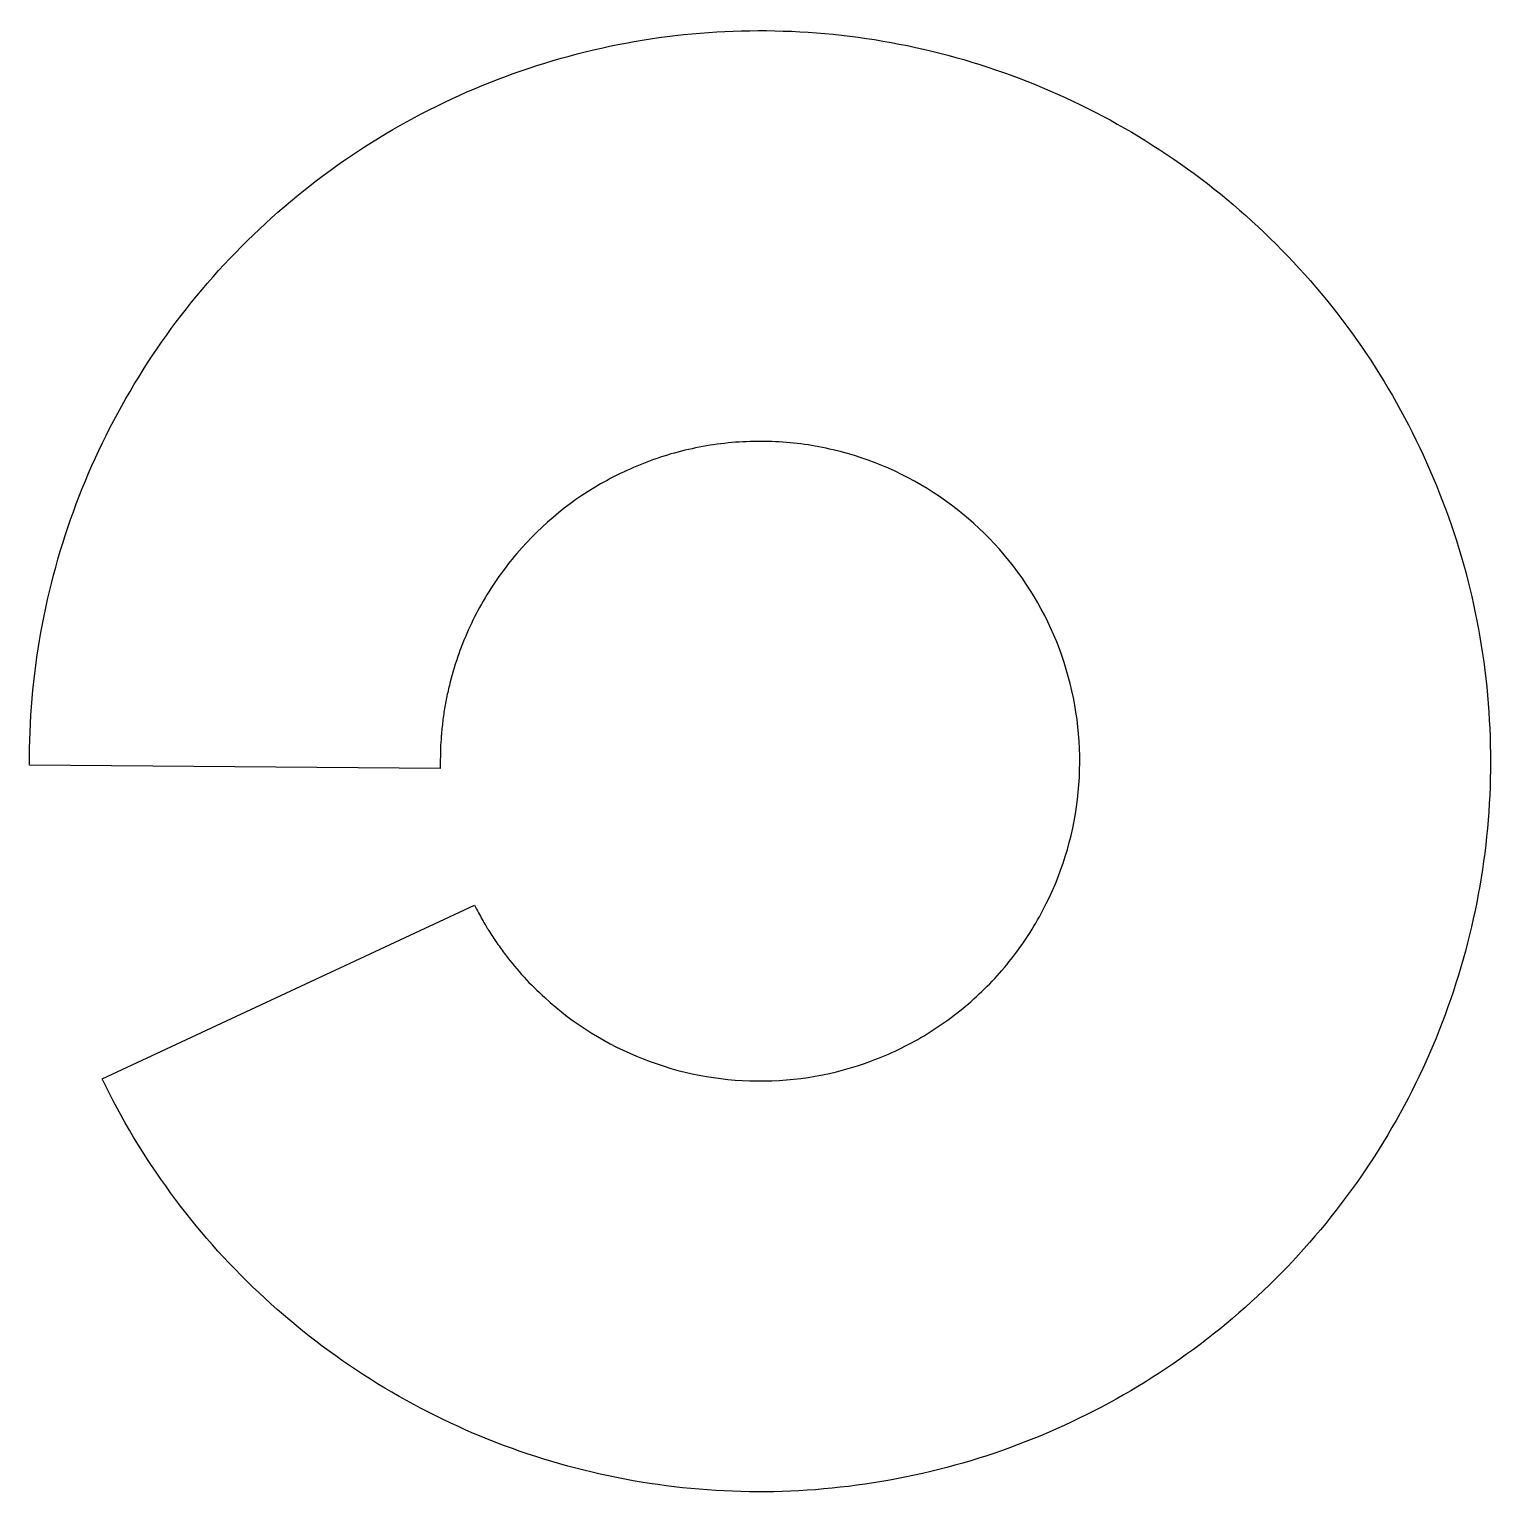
# Model space of a CAD drawing. Header units: millimetres. Extents: x -64 to 78, y -291 to -148.
import ezdxf

# ---------------------------------------------------------------- set-up
doc = ezdxf.new("R2010")
doc.units = ezdxf.units.MM

msp = doc.modelspace()

# ---------------------------------------------------------------- linework, layer by layer
at = {"color": 7, "linetype": 'Continuous', "lineweight": 25}
for p, q in [((-24.15, -220.29), (-64.15, -219.95)), ((-57.08, -250.49), (-20.82, -233.6))]:
    msp.add_line(p, q, dxfattribs=at)
for points, knots in [([(-64.15, -219.95), (-64.17, -215.62), (-63.8, -211.32), (-62.26, -202.75), (-61.12, -198.59), (-58.08, -190.49), (-56.19, -186.61), (-51.7, -179.15), (-49.15, -175.67), (-43.41, -169.19), (-40.26, -166.23), (-33.41, -160.87), (-29.78, -158.53), (-22.11, -154.53), (-18.12, -152.89), (-9.8, -150.33), (-5.57, -149.44), (3.02, -148.43), (7.33, -148.33), (16.02, -148.9), (20.29, -149.58), (28.67, -151.71), (32.74, -153.15), (40.65, -156.79), (44.39, -158.94), (51.46, -163.92), (54.75, -166.72), (60.84, -172.94), (63.57, -176.29), (68.4, -183.46), (70.47, -187.25), (73.94, -195.24), (75.3, -199.34), (77.24, -207.76), (77.83, -212.04), (78.22, -220.74), (78.02, -225.05), (76.83, -233.62), (75.85, -237.82), (73.12, -246.09), (71.39, -250.05), (67.22, -257.62), (64.81, -261.2), (59.3, -267.94), (56.28, -271.03), (49.68, -276.62), (46.15, -279.1), (38.59, -283.44), (34.67, -285.23), (26.51, -288.11), (22.32, -289.16), (13.72, -290.51), (9.42, -290.8), (0.77, -290.57), (-3.52, -290.06), (-12.04, -288.25), (-16.16, -286.98), (-24.16, -283.68), (-27.98, -281.67), (-35.29, -276.95), (-38.69, -274.28), (-44.98, -268.35), (-47.84, -265.11), (-52.98, -258.08), (-55.21, -254.38), (-57.08, -250.49)], [0, 0, 0, 0, 0.03125, 0.03125, 0.0625, 0.0625, 0.09375, 0.09375, 0.125, 0.125, 0.15625, 0.15625, 0.1875, 0.1875, 0.21875, 0.21875, 0.25, 0.25, 0.28125, 0.28125, 0.3125, 0.3125, 0.34375, 0.34375, 0.375, 0.375, 0.40625, 0.40625, 0.4375, 0.4375, 0.46875, 0.46875, 0.5, 0.5, 0.53125, 0.53125, 0.5625, 0.5625, 0.59375, 0.59375, 0.625, 0.625, 0.65625, 0.65625, 0.6875, 0.6875, 0.71875, 0.71875, 0.75, 0.75, 0.78125, 0.78125, 0.8125, 0.8125, 0.84375, 0.84375, 0.875, 0.875, 0.90625, 0.90625, 0.9375, 0.9375, 0.96875, 0.96875, 1, 1, 1, 1]), ([(-20.82, -233.6), (-20.55, -234.11), (-20.3, -234.58), (-19.96, -235.19), (-19.84, -235.39), (-19.68, -235.66), (-19.63, -235.75), (-19.55, -235.88), (-19.53, -235.92), (-19.49, -235.98), (-19.48, -236), (-19.45, -236.04), (-19.44, -236.05), (-19.17, -236.49), (-18.91, -236.88), (-18.37, -237.66), (-18.1, -238.04), (-16.67, -239.93), (-15.4, -241.31), (-11.16, -245.18), (-7.95, -247.17), (-0.83, -249.96), (2.88, -250.68), (10.53, -250.74), (14.25, -250.09), (19.62, -248.09), (21.33, -247.27), (24.56, -245.34), (26.09, -244.22), (28.97, -241.7), (30.27, -240.33), (32.6, -237.37), (33.63, -235.78), (36.3, -230.7), (37.43, -227.1), (38.34, -219.5), (38.1, -215.74), (36.25, -208.31), (34.68, -204.88), (30.3, -198.61), (27.61, -195.96), (21.28, -191.66), (17.82, -190.15), (12.24, -188.83), (10.37, -188.57), (6.6, -188.39), (4.71, -188.47), (0.92, -188.98), (-0.92, -189.4), (-4.5, -190.57), (-6.24, -191.33), (-11.28, -194.07), (-14.21, -196.45), (-17.94, -200.81), (-19.03, -202.36), (-20.45, -204.8), (-20.88, -205.64), (-21.68, -207.36), (-22.04, -208.25), (-22.67, -210.03), (-22.95, -210.94), (-23.3, -212.31), (-23.41, -212.77), (-23.6, -213.7), (-23.69, -214.17), (-23.84, -215.1), (-23.9, -215.56), (-23.98, -216.27), (-24.01, -216.5), (-24.04, -216.86), (-24.05, -216.98), (-24.06, -217.16), (-24.07, -217.22), (-24.08, -217.31), (-24.08, -217.34), (-24.08, -217.4), (-24.08, -217.43), (-24.14, -218.2), (-24.16, -219.14), (-24.15, -220.29)], [0, 0, 0, 0, 0.007812, 0.007812, 0.011719, 0.011719, 0.013672, 0.013672, 0.014648, 0.014648, 0.015137, 0.015137, 0.015625, 0.015625, 0.023438, 0.023438, 0.03125, 0.03125, 0.0625, 0.0625, 0.125, 0.125, 0.1875, 0.1875, 0.25, 0.25, 0.28125, 0.28125, 0.3125, 0.3125, 0.34375, 0.34375, 0.375, 0.375, 0.4375, 0.4375, 0.5, 0.5, 0.5625, 0.5625, 0.625, 0.625, 0.6875, 0.6875, 0.71875, 0.71875, 0.75, 0.75, 0.78125, 0.78125, 0.8125, 0.8125, 0.875, 0.875, 0.90625, 0.90625, 0.921875, 0.921875, 0.9375, 0.9375, 0.953125, 0.953125, 0.960938, 0.960938, 0.96875, 0.96875, 0.976562, 0.976562, 0.980469, 0.980469, 0.982422, 0.982422, 0.983398, 0.983398, 0.983887, 0.983887, 0.984375, 0.984375, 1, 1, 1, 1])]:
    msp.add_open_spline(points, degree=3, knots=knots, dxfattribs=at)

doc.saveas('drawing.dxf')
